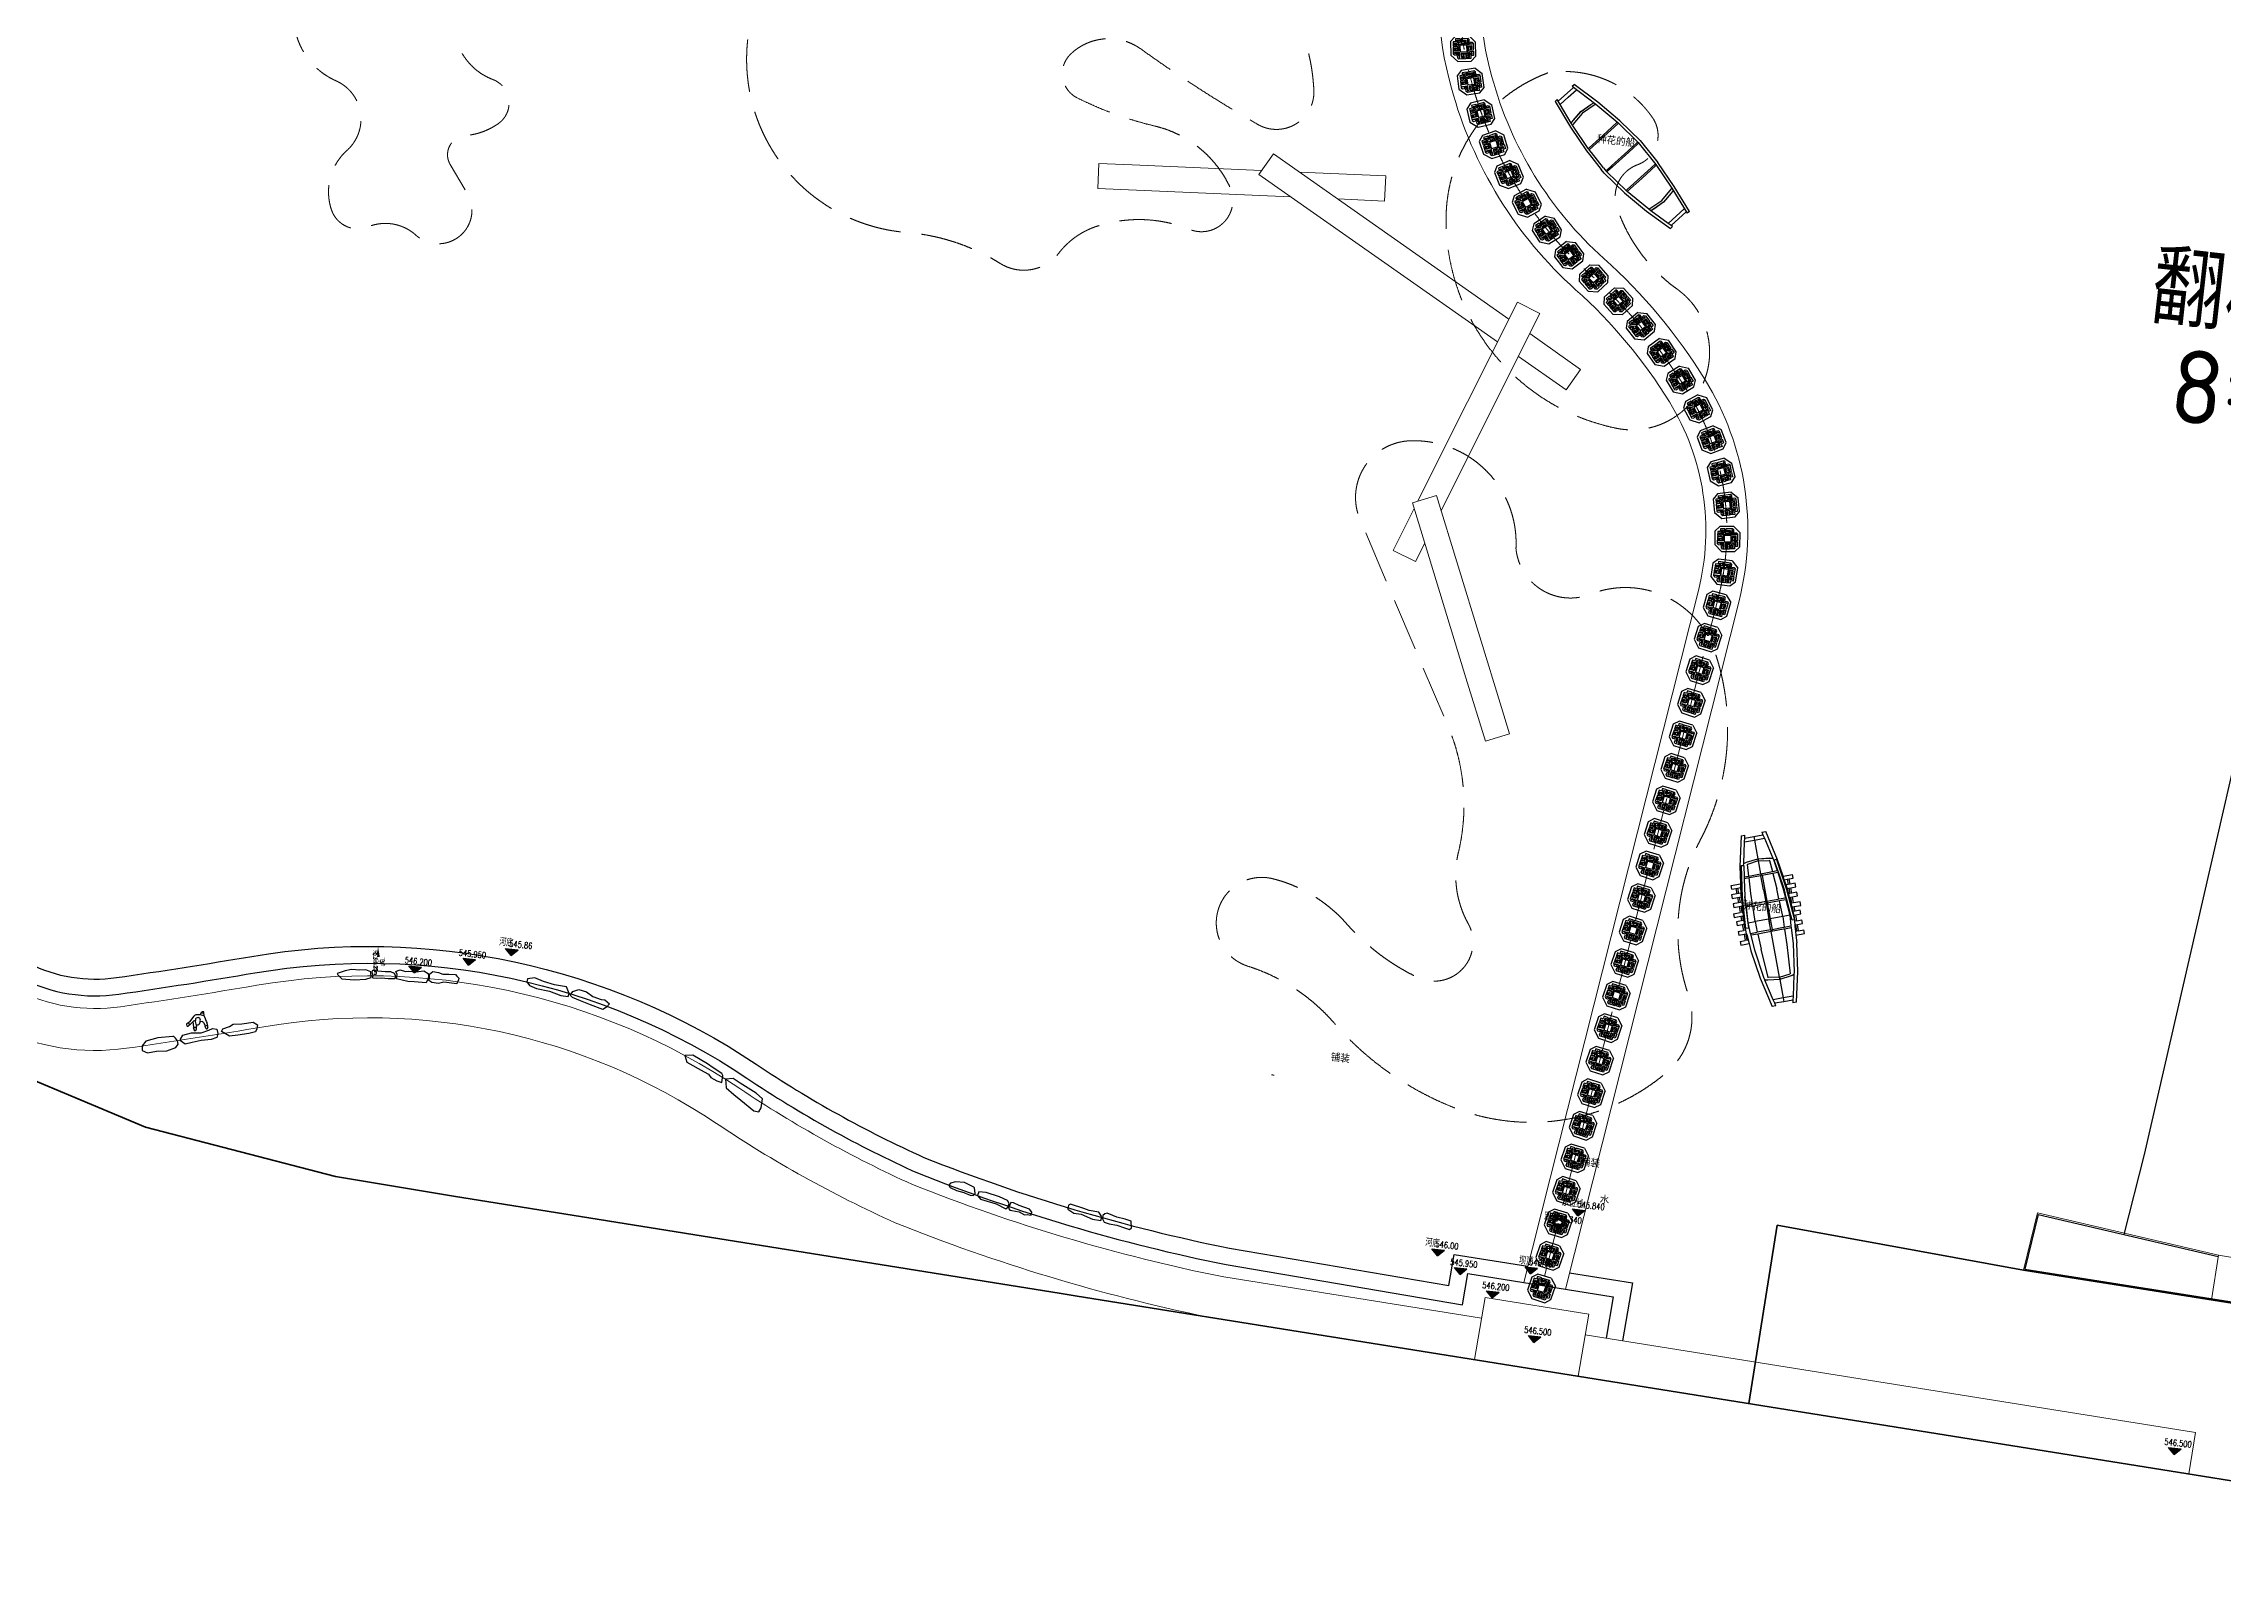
# Model space of a CAD drawing. Header units: millimetres. Extents: x -1481984 to -235402, y 1078406 to 1875046.
# Drawn here: x -502933 to -399081, y 1639152 to 1712323 of the extents above; entities that cross this region are included whole.
import ezdxf

# ---------------------------------------------------------------- set-up
doc = ezdxf.new("R2010")
doc.units = ezdxf.units.MM
doc.header["$LTSCALE"] = 1000
doc.linetypes.add('DASH', pattern=[0.35, 0.25, -0.1])
doc.layers.get('0').update_dxf_attribs({"linetype": 'CONTINUOUS'})
for name, color, linetype in [('0-入水台阶LW', 33, 'CONTINUOUS'), ('0-辅助线LW', 121, 'CONTINUOUS'), ('DIM_ELEV', 3, 'CONTINUOUS'), ('DIM_SYMB', 3, 'CONTINUOUS'), ('PUB_TEXT', 7, 'CONTINUOUS'), ('SXSS', 5, 'CONTINUOUS')]:
    doc.layers.add(name, color=color, linetype=linetype)
for name, color, linetype, lineweight in [('0-建筑外轮廓线LW', 161, 'CONTINUOUS', 100), ('0-景观小品LW', 241, 'CONTINUOUS', 30), ('0-景观布局LW', 30, 'CONTINUOUS', 15), ('0-栏杆LW', 50, 'CONTINUOUS', 30), ('0-滩涂LW', 81, 'DASH', 20), ('0-石    景LW', 33, 'CONTINUOUS', 30), ('0-道路中线LW', 1, 'DASH', 18)]:
    doc.layers.add(name, color=color, linetype=linetype, lineweight=lineweight)
doc.styles.add('_TCH_DIM', font='SIMPLEX.shx', dxfattribs={"width": 0.7, "bigfont": 'GBCBIG.shx'})
doc.styles.get("Standard").update_dxf_attribs({"font": 'tssdeng.shx', "width": 0.7, "bigfont": 'hztxt.shx'})
doc.linetypes.add('84542', pattern='A,0,[173,AAA.SHX,S=1,R=0,X=0,Y=0],2,-0.5,[146,AAA.SHX,S=1,R=0,X=0,Y=0],-0.5,1,[173,AAA.SHX,S=1,R=0,X=0,Y=0],4,[173,AAA.SHX,S=1,R=0,X=0,Y=0],0.5,[150,AAA.SHX,S=1,R=0,X=0,Y=1],3.5', length=12)

# ---------------------------------------------------------------- blocks, each defined once
blk = doc.blocks.new('跳蹬2')
at = {"layer": '0-景观小品LW'}
for p, q in [((-0.44, 1.29), (-1.39, 0.31)), ((-1.39, 0.31), (-1.39, -0.36)), ((-0.88, 0.49), (-1.19, 0.18)), ((-1.19, 0.18), (-1.01, -0.02)), ((-1, 0.18), (-0.89, 0.29)), ((-0.88, 0.05), (-1, 0.18)), ((-0.89, 0.29), (-0.83, 0.23)), ((-0.83, 0.23), (-0.89, 0.18)), ((-0.89, 0.18), (-0.8, 0.09)), ((-0.65, 0.25), (-0.88, 0.49)), ((-0.54, 0.05), (-0.88, 0.05)), ((-0.33, 1.05), (-0.81, 0.55)), ((-0.81, 0.55), (-0.51, 0.23)), ((-0.8, 0.09), (-0.65, 0.25)), ((-0.63, 0.56), (-0.41, 0.77)), ((-0.5, 0.42), (-0.63, 0.56)), ((-0.14, 0.47), (-0.54, 0.05)), ((-0.42, 0.66), (-0.52, 0.56)), ((-0.52, 0.56), (-0.45, 0.48)), ((-0.51, 0.23), (-0.25, 0.48)), ((-0.45, 0.48), (-0.5, 0.42)), ((0, 0.46), (-0.46, -0.01)), ((-0.44, 1.29), (0.44, 1.29)), ((-0.25, 0.48), (-0.42, 0.66)), ((-0.41, 0.77), (-0.14, 0.47)), ((-0.19, 1.05), (-0.33, 1.05)), ((-0.27, 0.94), (-0.32, 0.89)), ((-0.32, 0.89), (0, 0.51)), ((-0.13, 0.79), (-0.27, 0.94)), ((-0.03, 0.88), (-0.19, 1.05)), ((-0.03, 0.88), (-0.13, 0.79)), ((0, 0.8), (-0.08, 0.72)), ((-0.08, 0.72), (0, 0.63)), ((0.32, 0.89), (0, 0.51)), ((0.08, 0.72), (0, 0.8)), ((0, 0.63), (0.08, 0.72)), ((0, 0.46), (0.46, -0.01)), ((0.03, 0.88), (0.19, 1.05)), ((0.03, 0.88), (0.13, 0.79)), ((0.13, 0.79), (0.27, 0.94)), ((0.41, 0.77), (0.14, 0.47)), ((0.14, 0.47), (0.54, 0.05)), ((0.19, 1.05), (0.33, 1.05)), ((0.25, 0.48), (0.42, 0.66)), ((0.51, 0.23), (0.25, 0.48)), ((0.27, 0.94), (0.32, 0.89)), ((0.33, 1.05), (0.81, 0.55)), ((0.63, 0.56), (0.41, 0.77)), ((0.42, 0.66), (0.52, 0.56)), ((1.39, 0.31), (0.44, 1.29)), ((0.52, 0.56), (0.45, 0.48)), ((0.45, 0.48), (0.5, 0.42)), ((0.5, 0.42), (0.63, 0.56)), ((0.81, 0.55), (0.51, 0.23)), ((0.54, 0.05), (0.88, 0.05)), ((0.65, 0.25), (0.88, 0.49)), ((0.8, 0.09), (0.65, 0.25)), ((0.89, 0.18), (0.8, 0.09)), ((0.89, 0.29), (0.83, 0.23)), ((0.83, 0.23), (0.89, 0.18)), ((0.88, 0.49), (1.19, 0.18)), ((0.88, 0.05), (1, 0.18)), ((1, 0.18), (0.89, 0.29)), ((1.19, 0.18), (1.01, -0.02)), ((1.39, -0.36), (1.39, 0.31)), ((-1.39, -0.36), (-0.47, -1.29)), ((-1.01, -0.02), (-1.19, -0.19)), ((-1.19, -0.19), (-0.9, -0.48)), ((-1, -0.19), (-0.87, -0.07)), ((-0.88, -0.31), (-1, -0.19)), ((-0.9, -0.48), (-0.65, -0.23)), ((-0.79, -0.09), (-0.88, -0.19)), ((-0.88, -0.19), (-0.82, -0.26)), ((-0.82, -0.26), (-0.88, -0.31)), ((-0.87, -0.07), (-0.55, -0.07)), ((-0.52, -0.22), (-0.84, -0.56)), ((-0.84, -0.56), (-0.38, -1.04)), ((-0.65, -0.23), (-0.79, -0.09)), ((-0.66, -0.55), (-0.52, -0.42)), ((-0.45, -0.76), (-0.66, -0.55)), ((-0.55, -0.07), (-0.17, -0.47)), ((-0.46, -0.49), (-0.54, -0.55)), ((-0.54, -0.55), (-0.45, -0.65)), ((-0.27, -0.48), (-0.52, -0.22)), ((-0.52, -0.42), (-0.46, -0.49)), ((-0.47, -1.29), (0.47, -1.29)), ((-0.46, -0.01), (0, -0.46)), ((-0.17, -0.47), (-0.45, -0.76)), ((-0.45, -0.65), (-0.27, -0.48)), ((-0.38, -1.04), (-0.22, -1.04)), ((-0.36, -0.86), (0, -0.52)), ((-0.3, -0.92), (-0.36, -0.86)), ((-0.15, -0.77), (-0.3, -0.92)), ((-0.22, -1.04), (-0.05, -0.87)), ((-0.05, -0.87), (-0.15, -0.77)), ((0, -0.63), (-0.08, -0.72)), ((-0.08, -0.72), (0, -0.8)), ((0.46, -0.01), (0, -0.46)), ((0.36, -0.86), (0, -0.52)), ((0.08, -0.72), (0, -0.63)), ((0, -0.8), (0.08, -0.72)), ((0.05, -0.87), (0.15, -0.77)), ((0.22, -1.04), (0.05, -0.87)), ((0.15, -0.77), (0.3, -0.92)), ((0.55, -0.07), (0.17, -0.47)), ((0.17, -0.47), (0.45, -0.76)), ((0.38, -1.04), (0.22, -1.04)), ((0.27, -0.48), (0.52, -0.22)), ((0.45, -0.65), (0.27, -0.48)), ((0.3, -0.92), (0.36, -0.86)), ((0.84, -0.56), (0.38, -1.04)), ((0.45, -0.76), (0.66, -0.55)), ((0.54, -0.55), (0.45, -0.65)), ((0.52, -0.42), (0.46, -0.49)), ((0.46, -0.49), (0.54, -0.55)), ((0.47, -1.29), (1.39, -0.36)), ((0.52, -0.22), (0.84, -0.56)), ((0.66, -0.55), (0.52, -0.42)), ((0.87, -0.07), (0.55, -0.07)), ((0.65, -0.23), (0.79, -0.09)), ((0.9, -0.48), (0.65, -0.23)), ((0.79, -0.09), (0.88, -0.19)), ((0.88, -0.19), (0.82, -0.26)), ((0.82, -0.26), (0.88, -0.31)), ((1, -0.19), (0.87, -0.07)), ((0.88, -0.31), (1, -0.19)), ((1.19, -0.19), (0.9, -0.48)), ((1.01, -0.02), (1.19, -0.19))]:
    blk.add_line(p, q, dxfattribs=at)
blk = doc.blocks.new('*U354')
at = {"layer": '0-景观小品LW', "xscale": 488.5547485516422, "yscale": 488.5547485516422, "zscale": 488.5547485516422, "rotation": 41.3432863680694}
blk.add_blockref('跳蹬2', (994, 1), dxfattribs=at)
blk = doc.blocks.new('*U355')
at = {"layer": '0-滩涂LW', "color": 0, "linetype": 'ByBlock', "lineweight": -2, "transparency": 16777216}
for p, rotation in [((20633, 57972), 259.5662200547932), ((20343, 56398), 259.5662200547932), ((20053, 54824), 259.5662200547932), ((19763, 53251), 259.5662200547932), ((19474, 51677), 259.5662200547932), ((19184, 50104), 259.5662200547932), ((18894, 48530), 259.5662200547932), ((18604, 46957), 259.5662200547932), ((18315, 45383), 259.5662200547932), ((18025, 43810), 259.5662200547932), ((17735, 42236), 259.5662200547932), ((17445, 40663), 259.5662200547932), ((17156, 39089), 259.5662200547932), ((16866, 37515), 259.5662200547932), ((16576, 35942), 259.5662200547932), ((16286, 34368), 259.5662200547932), ((16012, 32793), 263.6063173142585), ((15735, 31218), 256.3804365138881), ((15261, 29691), 249.1545557135176), ((14599, 28235), 241.9286749131473), ((13759, 26875), 234.7027941127768), ((12755, 25631), 227.4769133124065), ((11602, 24523), 220.251032512036), ((10338, 23543), 215.889586652674), ((9013, 22646), 212.2609559199689), ((6206, 21114), 205.0036944545591), ((7633, 21836), 208.6323251872641), ((4738, 20477), 203.4747741152467), ((3299, 19778), 208.3373490499965), ((625, 18028), 218.0624989194961), ((1925, 18960), 213.1999239847463), ((-592, 16990), 222.9250738542461), ((-1716, 15852), 227.7876487889961), ((-2739, 14622), 232.6502237237462), ((-3663, 13316), 237.1192779693588), ((-4455, 11927), 243.5212191462093), ((-5087, 10458), 249.92316032306), ((-5551, 8928), 256.3251014999107), ((-5842, 7355), 262.7270426767613), ((-5955, 5760), 269.128983853612), ((-5890, 4162), 275.5309250304626), ((-5647, 2582), 281.9328662073133), ((-5230, 1038), 288.334807384164), ((-4655, -455), 293.1084763516806), ((-3965, -1898), 297.9710512844581), ((-3156, -3277), 302.8336262172353), ((-2232, -4583), 307.6962011500127), ((-1202, -5806), 312.5587760827901), ((-71, -6938), 317.4213510155674), ((1152, -7969), 322.283925948345), ((2437, -8922), 322.4613041464519), ((3674, -9937), 318.8326734137308), ((4844, -11027), 315.2040426810098), ((5943, -12190), 311.5754119482885), ((6966, -13420), 307.9368295747852), ((7868, -14740), 300.7109487740641), ((8596, -16164), 293.485067973343), ((9140, -17667), 286.259187172622), ((9490, -19228), 279.0333063719008), ((9641, -20819), 271.8074255711798), ((9590, -22417), 264.5815447704586), ((9380, -24003), 261.9968619867269), ((9158, -25588), 261.9968619867269), ((8935, -27172), 261.9968619867269), ((8712, -28757), 261.9968619867269), ((8489, -30341), 261.9968619867269), ((8266, -31926), 261.9968619867269), ((8044, -33510), 261.9968619867269), ((7821, -35094), 261.9968619867269), ((7598, -36679), 261.9968619867269), ((7375, -38263), 261.9968619867269), ((7153, -39848), 261.9968619867269), ((6930, -41432), 261.9968619867269), ((6707, -43016), 261.9968619867269), ((6484, -44601), 261.9968619867269), ((6262, -46185), 261.9968619867269), ((6039, -47770), 261.9968619867269), ((5816, -49354), 261.9968619867269), ((5593, -50939), 261.9968619867269), ((5371, -52523), 261.9968619867269), ((5148, -54107), 261.9968619867269), ((4925, -55692), 261.9968619867269)]:
    blk.add_blockref('*U354', p, dxfattribs=dict(at, rotation=rotation))
blk = doc.blocks.new('船2')
for p, q in [((-4829, 453), (-6826, 8)), ((-6826, -252), (-6826, 8)), ((-6395, -155), (-4998, 159)), ((-5041, -35), (-4998, 159)), ((-5036, -35), (-4993, 160)), ((-4998, 159), (-4993, 160)), ((-4993, 160), (-4829, 197)), ((-4877, 389), (-3213, 637)), ((-4865, 242), (-4877, 389)), ((-4877, 389), (-4863, 378)), ((-4852, 231), (-4865, 242)), ((-4863, 378), (-2785, 687)), ((-4863, 378), (-4852, 231)), ((-4124, 337), (-4852, 231)), ((-3692, 617), (-4829, 453)), ((-4829, 197), (-4131, 297)), ((-4131, 297), (-4132, 329)), ((-4124, -31), (-4131, 297)), ((-4016, 352), (-4124, 337)), ((-2772, 533), (-4016, 352)), ((-4007, 314), (-3993, 316)), ((-3993, 316), (-2932, 468)), ((-3993, 316), (-3989, -22)), ((-3989, -22), (-2936, 48)), ((-3692, 617), (-3692, 1246)), ((-3444, 1246), (-3692, 1246)), ((-3444, 653), (-3692, 617)), ((-3444, 982), (-3444, 1246)), ((-3090, 982), (-3444, 982)), ((-3444, 846), (-3444, 982)), ((-3444, 653), (-3444, 846)), ((-3444, 846), (-3090, 846)), ((-3090, 704), (-3444, 653)), ((-3214, 635), (-3213, 637)), ((-3213, 637), (-2799, 699)), ((-3213, 637), (-3213, 637)), ((-3213, 637), (-3213, 637)), ((-3213, 637), (-3213, 637)), ((-3213, 637), (-3212, 635)), ((-2841, 1328), (-3090, 1328)), ((-3090, 1328), (-3090, 982)), ((-3090, 982), (-3090, 846)), ((-3090, 846), (-3090, 704)), ((-2932, 727), (-3090, 704)), ((-2247, 71), (-2936, 48)), ((-2932, 727), (-2841, 733)), ((-2932, 468), (-2254, 510)), ((-2841, 982), (-2841, 1328)), ((-2476, 982), (-2841, 982)), ((-2841, 846), (-2841, 982)), ((-2841, 846), (-2476, 846)), ((-2841, 733), (-2841, 846)), ((-2841, 733), (-2476, 756)), ((-2799, 699), (-2408, 728)), ((-2785, 687), (-706, 840)), ((-2255, 570), (-2772, 533)), ((-2227, 1328), (-2476, 1328)), ((-2476, 1328), (-2476, 982)), ((-2476, 982), (-2476, 846)), ((-2476, 846), (-2476, 756)), ((-2476, 756), (-2227, 772)), ((-2410, 726), (-2408, 728)), ((-2408, 728), (-2401, 736)), ((-2408, 728), (-2399, 728)), ((-2401, 736), (-2399, 728)), ((-2399, 728), (-1051, 828)), ((-2399, 728), (-2399, 726)), ((-2131, 579), (-2255, 570)), ((-2254, 510), (-2255, 570)), ((-2247, 71), (-2254, 510)), ((-2245, -7), (-2247, 71)), ((-2227, 982), (-2227, 1328)), ((-1813, 982), (-2227, 982)), ((-2227, 846), (-2227, 982)), ((-2227, 846), (-1813, 846)), ((-2227, 772), (-2227, 846)), ((-2227, 772), (-1813, 799)), ((-1051, 655), (-2131, 579)), ((-2118, 519), (-2116, 519)), ((-2116, 519), (-1051, 586)), ((-2116, 519), (-2111, 76)), ((-1051, 111), (-2111, 76)), ((-2111, 76), (-2110, -32)), ((-1564, 1435), (-1813, 1435)), ((-1813, 1435), (-1813, 982)), ((-1813, 982), (-1813, 846)), ((-1813, 846), (-1813, 799)), ((-1813, 799), (-1564, 815)), ((-1564, 982), (-1564, 1435)), ((-1262, 982), (-1564, 982)), ((-1564, 846), (-1564, 982)), ((-1564, 846), (-1262, 846)), ((-1564, 815), (-1564, 846)), ((-1564, 815), (-1262, 834)), ((-1013, 1328), (-1262, 1328)), ((-1262, 1328), (-1262, 982)), ((-1262, 982), (-1262, 846)), ((-1262, 834), (-1051, 848)), ((-1262, 846), (-1262, 834)), ((-1051, 848), (-1051, 828)), ((-1051, 848), (-1013, 846)), ((-1051, 828), (-908, 839)), ((-693, 680), (-1051, 655)), ((-1051, 655), (-1051, 586)), ((-1051, 586), (-348, 542)), ((-1051, 586), (-1051, 134)), ((-1051, 134), (-1051, 111)), ((-1051, 111), (-340, 87)), ((-1051, 111), (-1051, -735)), ((-1013, 982), (-1013, 1328)), ((-603, 982), (-1013, 982)), ((-1013, 846), (-1013, 982)), ((-1013, 846), (-1013, 846)), ((-1013, 846), (-815, 846)), ((-1013, 846), (-908, 839)), ((-908, 839), (-815, 846)), ((-815, 846), (-721, 853)), ((-721, 853), (-713, 846)), ((-713, 846), (-603, 846)), ((-713, 846), (-706, 840)), ((-706, 840), (-705, 826)), ((-705, 826), (-603, 819)), ((-705, 826), (-693, 680)), ((-603, 982), (-603, 1328)), ((-354, 1328), (-603, 1328)), ((-603, 982), (-603, 846)), ((-603, 819), (-603, 846)), ((-603, 819), (-354, 803)), ((-354, 982), (-354, 1328)), ((68, 982), (-354, 982)), ((-354, 846), (-354, 982)), ((-354, 846), (68, 846)), ((-354, 803), (-354, 846)), ((-354, 803), (-269, 798)), ((-340, 87), (-348, 542)), ((-340, 37), (-340, 87)), ((-330, -732), (-340, 37)), ((-269, 798), (-246, 796)), ((-246, 796), (68, 776)), ((-209, 533), (830, 468)), ((-209, 533), (-205, 83)), ((-205, 83), (835, 48)), ((-205, 83), (-204, 11)), ((-204, 11), (-198, -823)), ((68, 982), (68, 1328)), ((317, 1328), (68, 1328)), ((68, 982), (68, 846)), ((68, 776), (68, 846)), ((68, 776), (317, 760)), ((317, 760), (317, 1328)), ((317, 760), (830, 727)), ((2727, 453), (830, 727)), ((830, 468), (2727, 197)), ((835, 48), (2781, -81)), ((4725, 8), (2727, 453)), ((2727, 197), (2891, 160)), ((2891, 160), (2934, -35)), ((2891, 160), (2896, 159)), ((2896, 159), (2939, -35)), ((2896, 159), (4293, -155)), ((4725, 8), (4725, -252)), ((-6826, -252), (-6642, -211)), ((-6826, -1659), (-6826, -1399)), ((-6642, -1440), (-6826, -1399)), ((-6642, -211), (-6395, -155)), ((-6642, -826), (-6642, -211)), ((-6642, -826), (-6394, -826)), ((-6642, -1440), (-6642, -826)), ((-6395, -1496), (-6642, -1440)), ((-6394, -826), (-6395, -155)), ((-6395, -1496), (-6394, -826)), ((-6394, -826), (-5138, -826)), ((-5138, -826), (-5041, -35)), ((-5138, -826), (-5134, -825)), ((-5102, -826), (-5138, -826)), ((-5041, -1616), (-5138, -826)), ((-5134, -826), (-5138, -826)), ((-5134, -825), (-5036, -35)), ((-5134, -825), (-5102, -826)), ((-5036, -1616), (-5134, -826)), ((-5102, -826), (-5134, -826)), ((-4984, -825), (-5102, -826)), ((-5102, -826), (-5102, -826)), ((-5102, -826), (-4984, -826)), ((-5041, -35), (-5036, -35)), ((-4984, -826), (-4883, -81)), ((-4984, -826), (-4111, -826)), ((-4984, -826), (-4883, -1570)), ((-4884, -81), (-4893, -72)), ((-4884, -81), (-4883, -81)), ((-4883, -81), (-4124, -31)), ((-4122, -136), (-4124, -31)), ((-4111, -823), (-4122, -136)), ((-4111, -826), (-4111, -823)), ((-4106, -1622), (-4111, -826)), ((-4016, -737), (-3981, -737)), ((-3981, -834), (-4016, -834)), ((-3989, -22), (-3987, -162)), ((-3987, -162), (-3981, -737)), ((-3981, -834), (-3984, -1630)), ((-3981, -737), (-2235, -739)), ((-3035, -826), (-3981, -834)), ((-3035, -826), (-2104, -826)), ((-2235, -739), (-2245, -7)), ((-2235, -739), (-2152, -739)), ((-2234, -826), (-2230, -1723)), ((-2152, -739), (-2105, -739)), ((-2110, -32), (-2105, -739)), ((-2107, -1727), (-2104, -826)), ((-2105, -739), (-1051, -735)), ((-2104, -826), (-1051, -826)), ((-1051, -735), (-330, -732)), ((-1051, -824), (-1051, -826)), ((-769, -826), (-1051, -824)), ((-1051, -826), (-769, -826)), ((-1051, -826), (-1051, -1762)), ((-328, -828), (-769, -826)), ((-330, -732), (-273, -732)), ((-273, -828), (-328, -828)), ((-328, -828), (-325, -1738)), ((-198, -826), (-201, -1734)), ((-198, -823), (-198, -826)), ((2882, -826), (-198, -826)), ((2882, -826), (2781, -81)), ((2781, -81), (2782, -81)), ((2882, -826), (2781, -1570)), ((2791, -72), (2782, -81)), ((3000, -826), (2882, -825)), ((2882, -826), (3000, -826)), ((2934, -35), (2939, -35)), ((2934, -35), (3032, -825)), ((3032, -826), (2934, -1616)), ((2939, -35), (3037, -826)), ((3037, -826), (2939, -1616)), ((3000, -826), (3032, -825)), ((3037, -826), (3000, -826)), ((3032, -826), (3000, -826)), ((3000, -826), (3000, -826)), ((3032, -825), (3037, -826)), ((3037, -826), (3032, -826)), ((3037, -826), (4292, -826)), ((4293, -155), (4292, -826)), ((4292, -826), (4541, -826)), ((4292, -826), (4293, -1496)), ((4293, -155), (4541, -211)), ((4541, -1440), (4293, -1496)), ((4541, -211), (4541, -826)), ((4541, -211), (4725, -252)), ((4541, -826), (4541, -1440)), ((4725, -1399), (4541, -1440)), ((4725, -1399), (4725, -1659)), ((-6826, -1659), (-4829, -2105)), ((-4998, -1810), (-6395, -1496)), ((-4998, -1810), (-5041, -1616)), ((-5036, -1616), (-5041, -1616)), ((-4993, -1811), (-5036, -1616)), ((-4993, -1811), (-4998, -1810)), ((-4865, -1840), (-4993, -1811)), ((-4893, -1579), (-4884, -1570)), ((-4883, -1570), (-4884, -1570)), ((-4106, -1622), (-4883, -1570)), ((-4877, -1988), (-4865, -1841)), ((-4863, -1976), (-4877, -1988)), ((-3213, -2235), (-4877, -1988)), ((-4865, -1840), (-4852, -1829)), ((-4865, -1841), (-4865, -1840)), ((-4852, -1829), (-4863, -1976)), ((-2785, -2285), (-4863, -1976)), ((-4852, -1829), (-4104, -1938)), ((-4829, -2105), (-3692, -2268)), ((-4104, -1938), (-4106, -1622)), ((-4104, -1938), (-3986, -1955)), ((-3984, -1630), (-3986, -1955)), ((-3986, -1955), (-2808, -2126)), ((-2936, -1699), (-3984, -1630)), ((-3692, -2897), (-3692, -2268)), ((-3692, -2268), (-3444, -2304)), ((-3444, -2897), (-3692, -2897)), ((-3444, -2497), (-3444, -2304)), ((-3444, -2304), (-3090, -2355)), ((-3090, -2497), (-3444, -2497)), ((-3444, -2633), (-3444, -2497)), ((-3444, -2633), (-3090, -2633)), ((-3444, -2897), (-3444, -2633)), ((-3213, -2235), (-3214, -2233)), ((-3213, -2236), (-3212, -2234)), ((-3213, -2236), (-3213, -2235)), ((-3213, -2236), (-3213, -2235)), ((-3213, -2236), (-3213, -2236)), ((-2799, -2297), (-3213, -2236)), ((-3090, -2355), (-2932, -2378)), ((-3090, -2355), (-3090, -2497)), ((-3090, -2497), (-3090, -2633)), ((-3090, -2633), (-3090, -2979)), ((-2230, -1723), (-2936, -1699)), ((-2932, -2378), (-2841, -2384)), ((-2841, -2497), (-2841, -2384)), ((-2841, -2384), (-2476, -2407)), ((-2476, -2497), (-2841, -2497)), ((-2841, -2633), (-2841, -2497)), ((-2841, -2633), (-2476, -2633)), ((-2841, -2979), (-2841, -2633)), ((-2228, -2163), (-2808, -2126)), ((-2808, -2126), (-2772, -2132)), ((-2408, -2326), (-2799, -2297)), ((-706, -2439), (-2785, -2285)), ((-2772, -2132), (-2228, -2170)), ((-2476, -2407), (-2476, -2497)), ((-2476, -2407), (-2227, -2423)), ((-2476, -2497), (-2476, -2633)), ((-2476, -2633), (-2476, -2979)), ((-2408, -2326), (-2410, -2324)), ((-2401, -2334), (-2408, -2326)), ((-2399, -2327), (-2408, -2326)), ((-2399, -2327), (-2401, -2334)), ((-2399, -2325), (-2399, -2327)), ((-1051, -2427), (-2399, -2327)), ((-2228, -2163), (-2230, -1723)), ((-2228, -2170), (-2228, -2163)), ((-2228, -2170), (-2118, -2178)), ((-2227, -2423), (-1813, -2450)), ((-2227, -2497), (-2227, -2423)), ((-1813, -2497), (-2227, -2497)), ((-2227, -2633), (-2227, -2497)), ((-2227, -2633), (-1813, -2633)), ((-2227, -2979), (-2227, -2633)), ((-2118, -2178), (-1051, -2253)), ((-2109, -2170), (-2117, -2170)), ((-2107, -1727), (-2109, -2170)), ((-1051, -2237), (-2109, -2170)), ((-1051, -1762), (-2107, -1727)), ((-1813, -2497), (-1813, -2450)), ((-1813, -2450), (-1564, -2466)), ((-1813, -2497), (-1813, -2633)), ((-1813, -3086), (-1813, -2633)), ((-1564, -2497), (-1564, -2466)), ((-1564, -2466), (-1262, -2486)), ((-1262, -2497), (-1564, -2497)), ((-1564, -2633), (-1564, -2497)), ((-1564, -2633), (-1262, -2633)), ((-1564, -3086), (-1564, -2633)), ((-1262, -2486), (-1262, -2497)), ((-1262, -2486), (-1051, -2499)), ((-1262, -2497), (-1262, -2633)), ((-1262, -2633), (-1262, -2979)), ((-1051, -1762), (-325, -1738)), ((-1051, -2237), (-1051, -1762)), ((-322, -2191), (-1051, -2237)), ((-1051, -2237), (-1051, -2253)), ((-1051, -2253), (-693, -2279)), ((-1051, -2427), (-1051, -2499)), ((-721, -2451), (-1051, -2427)), ((-1013, -2497), (-1051, -2499)), ((-603, -2470), (-1013, -2497)), ((-603, -2497), (-1013, -2497)), ((-1013, -2633), (-1013, -2497)), ((-1013, -2497), (-1013, -2497)), ((-1013, -2633), (-603, -2633)), ((-1013, -2979), (-1013, -2633)), ((-706, -2439), (-721, -2451)), ((-693, -2279), (-706, -2439)), ((-354, -2454), (-603, -2470)), ((-603, -2497), (-603, -2470)), ((-603, -2497), (-603, -2633)), ((-603, -2979), (-603, -2633)), ((-354, -2454), (-239, -2447)), ((-354, -2497), (-354, -2454)), ((68, -2497), (-354, -2497)), ((-354, -2633), (-354, -2497)), ((-354, -2633), (68, -2633)), ((-354, -2979), (-354, -2633)), ((-322, -2191), (-325, -1738)), ((-239, -2447), (-237, -2448)), ((-237, -2447), (-239, -2447)), ((-237, -2447), (68, -2427)), ((-237, -2448), (-237, -2447)), ((-201, -1734), (-203, -2184)), ((830, -2119), (-203, -2184)), ((-201, -1734), (835, -1699)), ((68, -2427), (317, -2411)), ((68, -2497), (68, -2427)), ((68, -2497), (68, -2633)), ((68, -2979), (68, -2633)), ((317, -2411), (830, -2378)), ((317, -2979), (317, -2411)), ((2727, -1848), (830, -2119)), ((830, -2378), (2727, -2105)), ((2781, -1570), (835, -1699)), ((2727, -2105), (4725, -1659)), ((2891, -1811), (2727, -1848)), ((2782, -1570), (2781, -1570)), ((2782, -1570), (2791, -1579)), ((2934, -1616), (2891, -1811)), ((2896, -1810), (2891, -1811)), ((4293, -1496), (2896, -1810)), ((2939, -1616), (2896, -1810)), ((2939, -1616), (2934, -1616)), ((-3090, -2979), (-2841, -2979)), ((-2476, -2979), (-2227, -2979)), ((-1813, -3086), (-1564, -3086)), ((-1262, -2979), (-1013, -2979)), ((-603, -2979), (-354, -2979)), ((68, -2979), (317, -2979))]:
    blk.add_line(p, q)
for points in [[(-348, 542), (-209, 533)], [(-4016, -737), (-4016, -834)], [(-273, -828), (-273, -732)], [(-203, -2184), (-322, -2191)]]:
    blk.add_lwpolyline(points)
blk = doc.blocks.new('船1')
for p, q in [((915, 4846), (-424, 3435)), ((-269, 3335), (1073, 4744)), ((825, 4478), (827, 4477)), ((827, 4477), (1438, 4082)), ((915, 4846), (1073, 4744)), ((997, 4659), (1000, 4657)), ((2137, 3925), (1000, 4657)), ((-424, 3435), (-1664, 1996)), ((-1507, 1894), (-269, 3335)), ((-260, 3340), (-257, 3338)), ((-257, 3338), (-219, 3318)), ((691, 2903), (-219, 3318)), ((-154, 3451), (58, 3372)), ((-146, 3455), (64, 3377)), ((58, 3372), (64, 3377)), ((58, 3372), (771, 3029)), ((64, 3377), (776, 3033)), ((1420, 2269), (691, 2903)), ((776, 3033), (771, 3029)), ((771, 3029), (1379, 2521)), ((776, 3033), (1385, 2526)), ((1438, 4082), (2047, 3691)), ((2047, 3691), (1537, 2373)), ((1631, 2112), (2336, 3931)), ((2137, 3925), (2047, 3691)), ((2178, 4032), (2137, 3925)), ((2178, 4032), (2336, 3931)), ((-2768, 484), (-1664, 1996)), ((-2609, 382), (-1507, 1894)), ((-1525, 1856), (-1528, 1858)), ((-1493, 1836), (-1525, 1856)), ((-428, 1150), (-1493, 1836)), ((-1467, 1934), (-1441, 1917)), ((-1441, 1917), (-376, 1231)), ((1475, 2212), (713, 532)), ((846, 379), (1631, 2112)), ((1385, 2526), (1379, 2521)), ((1379, 2521), (1534, 2365)), ((1385, 2526), (1537, 2373)), ((1445, 2246), (1420, 2269)), ((1445, 2246), (1446, 2246)), ((1446, 2246), (1479, 2221)), ((1479, 2221), (1475, 2212)), ((1534, 2365), (1479, 2221)), ((1537, 2373), (1534, 2365)), ((-3684, -1152), (-2768, 484)), ((-3526, -1254), (-2609, 382)), ((-2618, 346), (-2621, 348)), ((-2568, 314), (-2618, 346)), ((-2568, 428), (-2516, 395)), ((-1883, -128), (-2568, 314)), ((-2516, 395), (-1825, -51)), ((598, 489), (-428, 1150)), ((-376, 1231), (689, 545)), ((669, 443), (-192, -1100)), ((846, 379), (-64, -1258)), ((625, 471), (598, 489)), ((637, 464), (625, 471)), ((669, 443), (637, 464)), ((689, 480), (669, 443)), ((689, 545), (712, 530)), ((712, 530), (689, 480)), ((713, 532), (712, 530)), ((-3684, -1152), (-4479, -2886)), ((-4324, -2987), (-3526, -1254)), ((-3536, -1295), (-3538, -1293)), ((-3511, -1311), (-3536, -1295)), ((-2446, -1997), (-3511, -1311)), ((-3494, -1207), (-3459, -1230)), ((-3459, -1230), (-2394, -1916)), ((-325, -1131), (-659, -916)), ((-601, -839), (-241, -1071)), ((-397, -1393), (-244, -1184)), ((-292, -1152), (-325, -1131)), ((-244, -1184), (-292, -1152)), ((-292, -1152), (-292, -1152)), ((-244, -1184), (-223, -1155)), ((-64, -1258), (-243, -1502)), ((-241, -1071), (-193, -1102)), ((-193, -1102), (-223, -1155)), ((-192, -1100), (-193, -1102)), ((-1357, -2698), (-2580, -4110)), ((-1430, -2651), (-2446, -1997)), ((-2424, -4210), (-1173, -2769)), ((-2394, -1916), (-1329, -2602)), ((-1400, -2670), (-1430, -2651)), ((-1381, -2683), (-1400, -2670)), ((-1357, -2698), (-1381, -2683)), ((-1330, -2668), (-1357, -2698)), ((-1297, -2622), (-1330, -2668)), ((-1329, -2602), (-1297, -2622)), ((-1295, -2621), (-1297, -2622)), ((-1158, -2433), (-1295, -2621)), ((-1173, -2769), (-990, -2521)), ((-4479, -2886), (-5213, -4708)), ((-5055, -4809), (-4324, -2987)), ((-4219, -3295), (-4378, -3135)), ((-4218, -3300), (-4377, -3140)), ((-4285, -3020), (-4322, -2992)), ((-4285, -3020), (-3530, -3677)), ((-4218, -3300), (-4219, -3295)), ((-3611, -3803), (-4219, -3295)), ((-3611, -3806), (-4218, -3300)), ((-3792, -5623), (-2424, -4210)), ((-2693, -4226), (-3688, -5251)), ((-3611, -3806), (-3611, -3803)), ((-2898, -4146), (-3611, -3803)), ((-2898, -4150), (-3611, -3806)), ((-3530, -3677), (-3523, -3681)), ((-3523, -3681), (-3504, -3689)), ((-3504, -3689), (-2621, -4092)), ((-2898, -4146), (-2898, -4150)), ((-2690, -4223), (-2898, -4146)), ((-2693, -4226), (-2898, -4150)), ((-2690, -4223), (-2693, -4226)), ((-2582, -4113), (-2690, -4223)), ((-2582, -4113), (-2621, -4092)), ((-2581, -4111), (-2582, -4113)), ((-2580, -4110), (-2581, -4111)), ((-5055, -4809), (-5213, -4708)), ((-5001, -4700), (-5005, -4697)), ((-3863, -5432), (-5001, -4700)), ((-4908, -4465), (-4910, -4464)), ((-4297, -4858), (-4908, -4465)), ((-3688, -5251), (-4297, -4858)), ((-3863, -5432), (-3950, -5521)), ((-3792, -5623), (-3950, -5521)), ((-3688, -5251), (-3863, -5432))]:
    blk.add_line(p, q)
for points in [[(-1883, -128), (-659, -916)], [(-1825, -51), (-601, -839)], [(-397, -1393), (-1158, -2433)], [(-990, -2521), (-243, -1502)]]:
    blk.add_lwpolyline(points)
blk = doc.blocks.new('$plan$00003414')
at = {"layer": '0-辅助线LW'}
for p, q in [((-214, 214), (-393, -76)), ((-119, 15), (-196, -31)), ((75, 303), (148, 454)), ((121, 4), (204, 4)), ((212, 471), (169, 468)), ((275, 266), (242, 448)), ((422, 29), (312, 224)), ((-509, -228), (-485, -281)), ((-423, -112), (-501, -185)), ((-365, -226), (-430, -291)), ((-360, -221), (-266, -94)), ((-230, -55), (-207, -160)), ((285, -39), (350, -136)), ((395, -272), (375, -191)), ((497, -306), (510, -272))]:
    blk.add_line(p, q, dxfattribs=at)
for centre, radius, start, end in [((-62, 120), 179, 94.44331, 148.34624), ((0, 45), 120, 5.35, 180.94088), ((749, 57), 868, 180.94088, 190.4198), ((48, -1297), 1600, 84.5146, 94.44331), ((-229, 23), 350, 335.01, 5.35), ((179, 195), 212, 69.9603, 105.71477), ((171, 444), 24.7, 93.81959, 154.29628), ((187, 153), 143, 29.4997, 84.5146), ((204, -93), 97.3, 33.9579, 90.11911), ((214, 443), 28.7, 10.3824, 93.81959), ((17, -201), 466, 4.8174, 29.4997), ((-475, -212), 37.7, 133.04742, 204.3289), ((-454, -267), 34.2, 204.3289, 315.0749), ((-572, -397), 284, 40.2798, 65.1266), ((-543, 17), 176, 313.0474, 328.3462), ((-403, -189), 53.2, 315.0749, 323.1985), ((-71, -239), 243, 120.94038, 143.19852), ((310, -48), 529, 192.2874, 206.0863), ((-257, -325), 102, 345.8737, 26.0863), ((-53, -377), 108, 165.87368, 226.3267), ((-130, -169), 147, 260.2261, 310.722), ((-86, -412), 59.4, 226.3267, 10.8408), ((-4, -81), 103, 190.4198, 335.01), ((404, -318), 440, 172.93921, 190.8408), ((-594, -194), 566, 352.9392, 1.3753), ((208, -232), 172, 14.0369, 33.9579), ((686, -787), 655, 108.18573, 117.9294), ((423, -265), 29.4, 194.0369, 258.997), ((412, -322), 28.4, 27.0446, 78.997), ((467, -294), 32.6, 207.0446, 338.5681), ((656, -147), 176, 184.81736, 212.0278), ((477, -259), 36.1, 338.5681, 32.0278)]:
    blk.add_arc(centre, radius, start, end, dxfattribs=at)
blk = doc.blocks.new('地形')
at = {"layer": 'DIM_ELEV', "linetype": 'Continuous'}
for color, points in [(55, [(-47694, -47025), (-47994, -46725), (-47394, -46725)]), (152, [(-45729, -46333), (-46029, -46033), (-45429, -46033)]), (55, [(-50214, -47667), (-50514, -47367), (-49914, -47367)]), (152, [(6131, -53057), (5831, -52757), (6431, -52757)]), (3, [(5266, -53827), (4966, -53527), (5566, -53527)]), (152, [(-308, -55686), (-608, -55386), (-8, -55386)]), (3, [(4196, -56045), (3896, -55745), (4496, -55745)]), (55, [(859, -56453), (559, -56153), (1159, -56153)]), (55, [(2496, -57381), (2196, -57081), (2796, -57081)]), (3, [(4715, -59278), (4415, -58978), (5015, -58978)]), (3, [(35608, -61211), (35308, -60911), (35908, -60911)])]:
    blk.add_hatch(color=color, dxfattribs=at).paths.add_polyline_path(points)
at = {"layer": '0-入水台阶LW', "color": 143, "linetype": 'Continuous', "true_color": 0x7aafdf, "flags": 128}
blk.add_lwpolyline([(-89285, -36839), (-85669, -39688, 0.0793742), (-68510, -49259, 0.1519935), (-64301, -49465, 0.0067018), (-57997, -47745, -0.1921646), (-33564, -50196, 0.0414868), (-25129, -53730, 0.0450016), (-10191, -56418)], format="xyb", dxfattribs=at)
at = {"layer": '0-入水台阶LW', "linetype": 'Continuous', "flags": 128}
blk.add_lwpolyline([(-89766, -37478), (-86164, -40316, 0.0793742), (-68785, -50011, 0.1519935), (-64101, -50239, 0.0067018), (-57777, -48514, -0.1921646), (-33933, -50906, 0.0415689), (-25358, -54497, 0.0450554), (-10261, -57215)], format="xyb", dxfattribs=at)
for points in [[(-10191, -56418), (388, -57033), (475, -55530), (4029, -55700)], [(6035, -55796), (9066, -55942), (8903, -58745)], [(-10261, -57215), (1140, -57878), (1228, -56367), (8220, -56702), (8104, -58698)]]:
    blk.add_lwpolyline(points, dxfattribs=at)
at = {"layer": '0-建筑外轮廓线LW', "linetype": 'Continuous'}
for p in [(15200, -61042), (27498, -53288)]:
    blk.add_line(p, (15613, -52453), dxfattribs=at)
at = {"layer": '0-建筑外轮廓线LW', "linetype": 'Continuous', "flags": 128}
for points in [[(-168267, 20050), (-150306, 5694), (-90562, -42170), (-84437, -46668), (-76989, -51095), (-68823, -54419), (-62131, -56395), (-52881, -57729), (-47201, -58036)], [(27498, -53288), (37252, -53734), (51010, -54319), (51010, -54319), (55595, -54621), (81023, -55948)], [(-47201, -58036), (-17925, -59450), (-17143, -59489), (7359, -60665)], [(7359, -60665), (68161, -63584)]]:
    blk.add_lwpolyline(points, dxfattribs=at)
at = {"layer": '0-景观布局LW', "linetype": 'Continuous'}
for p, q in [((-14455, -5419), (-13878, -4367)), ((-1861, -10951), (-13878, -4367)), ((-12547, -5096), (-8441, -4820)), ((-8361, -6017), (-8441, -4820)), ((-22088, -5739), (-20508, -5632)), ((-22088, -5739), (-22008, -6936)), ((-20508, -5632), (-14344, -5217)), ((-2280, -12089), (-14455, -5419)), ((-10592, -6167), (-8361, -6017)), ((-22008, -6936), (-21280, -6887)), ((-21280, -6887), (-12816, -6317)), ((-5223, -20069), (-1548, -10104)), ((-422, -10519), (-1548, -10104)), ((-4059, -20380), (-422, -10519)), ((1801, -12957), (-797, -11534)), ((1224, -14009), (-1216, -12672)), ((1224, -14009), (1801, -12957)), ((-5456, -20170), (-4355, -19694)), ((-4355, -19694), (-171, -29384)), ((-6124, -22514), (-5350, -20415)), ((-5456, -20170), (-2004, -28166)), ((-6124, -22514), (-4999, -22929)), ((-4999, -22929), (-4661, -22013)), ((-2004, -28166), (-750, -31069)), ((-171, -29384), (351, -30593)), ((-750, -31069), (351, -30593)), ((27503, -53288), (27859, -50493)), ((27859, -50493), (36650, -51549))]:
    blk.add_line(p, q, dxfattribs=at)
for points in [[(3920, -56496), (8539, -22804, 0.20232), (6175, -14031, 0.0721487), (1146, -9211, -0.1450415), (-5792, -316, -0.2603098), (-4050, 14521, -0.1445795), (4724, 21556, 0.0721487), (10724, 25095, 0.2032655), (15042, 33134), (19660, 58213)], [(5926, -56592), (10521, -23076, 0.20232), (7752, -12801, 0.0721487), (2309, -7583, -0.1453012), (-3938, 432, -0.2610349), (-2419, 13364, -0.1448458), (5482, 19706, 0.0721487), (11977, 23536, 0.2014804), (17025, 32857), (21605, 57730)]]:
    blk.add_lwpolyline(points, format="xyb", dxfattribs=at)
at = {"layer": '0-景观布局LW', "linetype": 'Continuous', "flags": 128}
for points in [[(-97412, -34765), (-87773, -42358, 0.0793742), (-69678, -52453, 0.1519935), (-63450, -52757, 0.0067018), (-57059, -51013, -0.1921646), (-35133, -53212, 0.0416291), (-26147, -56974, 0.044237), (-10905, -59788, 0.0490701)], [(-91746, -36683), (-86535, -40787, 0.0793742), (-68991, -50574, 0.1519935), (-63950, -50820, 0.0067018), (-57611, -49091, -0.1921646), (-34210, -51438, 0.0416291), (-25530, -55071, 0.045095), (-10314, -57813)]]:
    blk.add_lwpolyline(points, format="xyb", dxfattribs=at)
for points in [[(36561, -53704), (36648, -51549), (63097, -52977)], [(-10314, -57813), (2111, -58410)], [(7105, -58650), (36501, -60063), (36405, -62060)]]:
    blk.add_lwpolyline(points, dxfattribs=at)
at = {"layer": '0-景观布局LW', "linetype": 'Continuous'}
blk.add_lwpolyline([(6989, -60648), (1995, -60408), (2169, -57413), (7163, -57652)], close=True, dxfattribs=at)
at = {"layer": '0-栏杆LW', "linetype": 'Continuous'}
blk.add_line((27911, -50561), (36643, -51609), dxfattribs=at)
blk.add_lwpolyline([(27911, -50561), (27567, -53231), (62996, -54851)], dxfattribs=at)
at = {"layer": '0-滩涂LW', "ltscale": 10, "flags": 128}
for points in [[(-35901, 25108, -0.096941), (-24047, 24069, 0.1911542), (-18624, 24598, -0.1515438), (-9026, 26285, -0.492277), (-2789, 15618, -0.4721032), (-9041, 13665, 0.0468682), (-15558, 17104, 0.5793962), (-21235, 12713, 0.2182702), (-16581, 5415, -0.212105), (-12296, -1135, -0.5947147), (-14776, -3057, -0.0243219), (-20701, -102, 0.3627765), (-24001, -719, 0.5166476), (-23452, -2752, 0.0578366), (-19636, -3677, -0.228724), (-15760, -6171, -0.6816054), (-17437, -8389, 0.1757762), (-21832, -8719, 0.1509601), (-23506, -10194, -0.3853392), (-26230, -10997, 0.1205221), (-30822, -10023, -0.4571047), (-39303, -810, -0.1026653), (-37120, 5820, 0.3075794), (-37835, 15437, 0.147579), (-41906, 18264, -0.7047272), (-42047, 23070, -0.0260977), (-35901, 25108, -2.161335)], [(-59512, 4437, 0.1323983), (-65425, 2913, 0.5698306), (-65472, 488, -0.0465661), (-62062, -2090, -0.1041999), (-60698, -3989, 0.2159057), (-58626, -5845, -0.5442725), (-57736, -9075, 0.3014477), (-58155, -11991, 0.4299586), (-56332, -12586, -0.2874559), (-54035, -12731, 0.8614035), (-51827, -10461, 0), (-52778, -9211, -0.5541285), (-52231, -7764, 0.1319429), (-50717, -7015, 0.6017909), (-51209, -4958, -0.2921767), (-53311, -2700, -0.3021492), (-52058, 216, 0.2791884), (-50347, 3773, 0.1839122), (-50965, 5020, -0.3334942), (-51334, 7049, 0.3474343), (-51827, 9418, -0.1731027), (-52794, 11065, 0.9388818), (-56180, 10639, 0.0582666), (-55718, 8078, -0.4227553), (-59512, 4437, -6.0982503)], [(-1308, 910, 0.3114214), (-5366, -6483, 0.358642), (3805, -15559, 0.4028776), (7807, -12359, 0.3060591), (5957, -8659, -0.1566874), (2669, -5107, -0.4068044), (3418, -2969, 0.4895662), (3882, -667, 0.2898718), (-1308, 910, -2.2459117)], [(-318, -21774, 0.4404899), (-5888, -17236, 0.5263796), (-7847, -21234, 0), (-2619, -30505, -0.1604389), (-1440, -36463, 0.1865731), (-603, -39794, -0.7308798), (-2727, -42604, -0.1000036), (-6368, -40431, 0.15172), (-10083, -38698, 0.9691951), (-10801, -42971, -0.1376277), (-6434, -45197, 0.1219109), (-239, -48600, 0.2750655), (9560, -45812, 0.3073714), (10180, -41980, -0.2048), (9943, -34613, 0.2065984), (9623, -25591, 0.4275091), (3459, -23550, -0.5002015), (-318, -21774, -1.2277217)]]:
    blk.add_lwpolyline(points, format="xyb", dxfattribs=at)
at = {"layer": '0-石    景LW', "linetype": 'Continuous', "flags": 128}
for points in [[(-52216, -47786), (-52240, -47851), (-52223, -47914), (-52177, -47996), (-52173, -48113), (-52156, -48133), (-51971, -48117), (-51772, -48078), (-51586, -48074), (-51438, -48077), (-51121, -48048), (-51084, -47936), (-51156, -47799), (-51334, -47749), (-51605, -47780), (-51958, -47781), (-52216, -47786)], [(-51042, -48051), (-51032, -47836), (-51106, -47711), (-50924, -47603), (-50630, -47648), (-50504, -47616), (-50161, -47614), (-49782, -47527), (-49565, -47623), (-49538, -47739), (-49544, -47865), (-49613, -48075), (-50182, -48098), (-50478, -48110), (-51042, -48051)], [(-49495, -47958), (-49488, -47913), (-49475, -47825), (-49498, -47652), (-49351, -47518), (-49081, -47526), (-48865, -47577), (-48588, -47557), (-48272, -47533), (-48189, -47606), (-48094, -47687), (-48092, -47762), (-48135, -47921), (-48148, -47970), (-48784, -47963), (-49028, -48043), (-49341, -48039), (-49495, -47958)], [(-44062, -47408), (-44488, -47274), (-44837, -47361), (-44855, -47506), (-44699, -47672), (-44365, -47776), (-43728, -47827), (-43170, -47971), (-42821, -47988), (-42791, -47831), (-42942, -47535), (-43526, -47507), (-44062, -47408)], [(-42215, -48118), (-42605, -48010), (-42723, -47911), (-42630, -47723), (-42353, -47598), (-41970, -47665), (-41648, -47854), (-41238, -47943), (-41065, -47951), (-40821, -48111), (-40939, -48291), (-41112, -48408), (-41708, -48266), (-42215, -48118)], [(-53206, -47849), (-53506, -47934), (-53870, -48108), (-53840, -48170), (-53621, -48339), (-53032, -48326), (-52485, -48225), (-52242, -48126), (-52285, -47847), (-52541, -47785), (-52822, -47835), (-53206, -47849)], [(-58641, -51636), (-59048, -51464), (-58992, -51329), (-58694, -51184), (-58530, -51052), (-58116, -50988), (-57597, -50852), (-57379, -50954), (-57389, -51150), (-57426, -51297), (-57734, -51418), (-58243, -51551), (-58641, -51636)], [(-35866, -50441), (-36600, -50103), (-36989, -50159), (-36857, -50473), (-35980, -50826), (-35764, -50913), (-35641, -51074), (-35341, -51197), (-35090, -51240), (-35074, -50915), (-35132, -50825), (-35573, -50597), (-35866, -50441)], [(-60693, -52251), (-60927, -52121), (-60946, -52050), (-60850, -51846), (-60457, -51686), (-60001, -51642), (-59647, -51471), (-59476, -51376), (-59279, -51385), (-59198, -51573), (-59234, -51769), (-59483, -51900), (-59951, -51995), (-60364, -52142), (-60693, -52251)], [(-34214, -51177), (-34575, -50997), (-34939, -51071), (-34900, -51263), (-34858, -51472), (-34459, -51743), (-34100, -51979), (-33423, -52422), (-33188, -52433), (-33103, -52240), (-33082, -51810), (-33415, -51571), (-34214, -51177)], [(-61311, -51953), (-62014, -52095), (-62569, -52323), (-62722, -52566), (-62693, -52786), (-62430, -52858), (-62009, -52743), (-61526, -52660), (-61112, -52467), (-61026, -52298), (-61071, -52130), (-61180, -52028), (-61265, -51948), (-61311, -51953)], [(-22613, -54882), (-23076, -54696), (-23501, -54720), (-23731, -54811), (-23804, -54908), (-23727, -55013), (-23411, -55121), (-23058, -55184), (-22741, -55272), (-22594, -55276), (-22514, -55171), (-22579, -54897), (-22613, -54882)], [(-21349, -55198), (-22004, -55067), (-22350, -55067), (-22395, -55254), (-22227, -55405), (-21474, -55542), (-20991, -55733), (-20899, -55641), (-20858, -55458), (-20952, -55324), (-21349, -55198)], [(-20646, -55415), (-20785, -55413), (-20809, -55521), (-20865, -55681), (-20790, -55775), (-20687, -55780), (-20332, -55797), (-20072, -55920), (-19951, -55895), (-19752, -55900), (-19741, -55762), (-19869, -55625), (-20375, -55513), (-20646, -55415)], [(-17288, -55305), (-17949, -55164), (-18037, -55224), (-18047, -55430), (-17742, -55578), (-17387, -55595), (-16833, -55764), (-16425, -55779), (-16395, -55613), (-16572, -55396), (-17033, -55374), (-17288, -55305)], [(-15891, -55490), (-16172, -55409), (-16270, -55446), (-16351, -55545), (-16358, -55659), (-16349, -55696), (-16265, -55846), (-16018, -55906), (-15647, -55923), (-15266, -56005), (-15030, -56055), (-14935, -55966), (-14983, -55660), (-15283, -55588), (-15680, -55547), (-15891, -55490)]]:
    blk.add_lwpolyline(points, dxfattribs=at)
at = {"layer": '0-道路中线LW', "ltscale": 10}
blk.add_lwpolyline([(4869, -56088), (9530, -22940, 0.20232), (6963, -13416, 0.0721487), (1727, -8397, -0.1451639), (-4865, 58, -0.2606485), (-3234, 13942, -0.1447051), (5103, 20631, 0.0721487), (11351, 24315, 0.20232), (16034, 32996), (20633, 57972)], format="xyb", dxfattribs=at)
blk.add_arc((-9112, -48988), 1000, 82.78784, 90.5296, dxfattribs=at)
at = {"layer": 'DIM_ELEV', "color": 55, "linetype": 'Continuous'}
for p, q in [((-47694, -47025), (-47994, -46725)), ((-47994, -46725), (-47394, -46725)), ((-47694, -47025), (-47394, -46725)), ((-50214, -47667), (-50514, -47367)), ((-50514, -47367), (-49914, -47367)), ((-50214, -47667), (-49914, -47367)), ((859, -56453), (559, -56153)), ((559, -56153), (1159, -56153)), ((859, -56453), (1159, -56153)), ((2496, -57381), (2196, -57081)), ((2196, -57081), (2796, -57081)), ((2496, -57381), (2796, -57081))]:
    blk.add_line(p, q, dxfattribs=at)
at = {"layer": 'DIM_ELEV', "color": 152, "linetype": 'Continuous'}
for p, q in [((-45729, -46333), (-46029, -46033)), ((-46029, -46033), (-45429, -46033)), ((-45729, -46333), (-45429, -46033)), ((6131, -53057), (5831, -52757)), ((5831, -52757), (6431, -52757)), ((6131, -53057), (6431, -52757)), ((-308, -55686), (-608, -55386)), ((-608, -55386), (-8, -55386)), ((-308, -55686), (-8, -55386))]:
    blk.add_line(p, q, dxfattribs=at)
at = {"layer": 'DIM_ELEV', "color": 3, "linetype": 'Continuous'}
for p, q in [((5266, -53827), (4966, -53527)), ((4966, -53527), (5566, -53527)), ((5266, -53827), (5566, -53527)), ((4196, -56045), (3896, -55745)), ((3896, -55745), (4496, -55745)), ((4196, -56045), (4496, -55745)), ((4715, -59278), (4415, -58978)), ((4415, -58978), (5015, -58978)), ((4715, -59278), (5015, -58978)), ((35608, -61211), (35308, -60911)), ((35308, -60911), (35908, -60911)), ((35608, -61211), (35908, -60911))]:
    blk.add_line(p, q, dxfattribs=at)
at = {"layer": 'DIM_SYMB', "linetype": 'Continuous'}
blk.add_lwpolyline([(-51866, -48001, 0, 0, 0), (-52081, -46615, 0, 133, 0), (-52005, -47109, 0, 0, 0)], format="xyseb", dxfattribs=at)
at = {"layer": 'SXSS', "linetype": '84542', "elevation": 548709, "flags": 128}
blk.add_lwpolyline([(44599, 56573), (44599, 56573), (44599, 56573), (44599, 56573), (32600, -47163), (32600, -47163), (32600, -47163), (32069, -51066)], dxfattribs=at)
at = {"layer": '0-景观小品LW'}
for name, p, xscale, yscale, zscale, rotation in [('船1', (2769, -3724), 0.7197182299899425, 0.7197182299899425, 0.7197182299899425, 261.2308038684479), ('船2', (14385, -38547), 0.7153696034572818, 0.7153696034572818, 0.7153696034572818, 286.6124525089074)]:
    blk.add_blockref(name, p, dxfattribs=dict(at, xscale=xscale, yscale=yscale, zscale=zscale, rotation=rotation))
at = {"layer": '0-滩涂LW', "linetype": 'Continuous'}
blk.add_blockref('*U355', (0, 0), dxfattribs=at)
at = {"layer": '0-辅助线LW', "linetype": 'Continuous'}
blk.add_blockref('$plan$00003414', (-60218, -51095), dxfattribs=at)
at = {"layer": 'PUB_TEXT', "color": 11, "linetype": 'Continuous'}
for p in [(1366, -2152), (12301, -37661)]:
    blk.add_text('种花的船', height=350, dxfattribs=at).set_placement(p)
at = {"layer": 'PUB_TEXT', "linetype": 'Continuous'}
for s, p in [('翻板坝', (28412, -7750)), ('8#', (29827, -12312))]:
    blk.add_text(s, height=3500, dxfattribs=at).set_placement(p)
at = {"layer": 'PUB_TEXT', "color": 7, "linetype": 'Continuous', "style": '_TCH_DIM'}
for s, p in [('河底', (-46368, -45928)), ('水位线', (5310, -52652)), ('跳蹬', (4544, -53422)), ('河底', (-951, -55281)), ('坝顶', (3573, -55640))]:
    blk.add_text(s, height=337.6, dxfattribs=at).set_placement(p)
at = {"layer": 'PUB_TEXT', "color": 7, "linetype": 'Continuous', "style": '_TCH_DIM', "width": 0.705882}
for s, p in [('545.86', (-45876, -45928)), ('545.950', (-48220, -46620)), ('546.200', (-50740, -47262)), ('545.840', (6047, -52652)), ('546.340', (5035, -53422)), ('546.00', (-460, -55281)), ('545.950', (333, -56048)), ('546.16', (4065, -55640)), ('546.200', (1970, -56976)), ('546.500', (4189, -58873)), ('546.500', (35082, -60806))]:
    blk.add_text(s, height=297.5, dxfattribs=at).set_placement(p)
at = {"layer": 'PUB_TEXT', "color": 30, "linetype": 'Continuous'}
for p in [(-6404, -47023), (5985, -50666)]:
    blk.add_text('铺装', height=350, dxfattribs=at).set_placement(p)
at = {"layer": 'PUB_TEXT', "color": 7, "linetype": 'Continuous', "style": '_TCH_DIM'}
for s, p in [('先', (-52296, -46806)), ('后', (-52230, -47227)), ('下', (-51930, -47117)), ('步', (-51891, -47368))]:
    blk.add_text(s, height=193, rotation=278.84746, dxfattribs=at).set_placement(p)
at = {"layer": 'PUB_TEXT', "color": 7, "linetype": 'Continuous', "style": '_TCH_DIM', "width": 0.705882}
for s, p in [('0.3', (-52274, -46944)), ('0.25m', (-52208, -47365)), ('3', (-51908, -47255))]:
    blk.add_text(s, height=170, rotation=278.84746, dxfattribs=at).set_placement(p)
at = {"layer": 'PUB_TEXT', "color": 4, "linetype": 'Continuous'}
blk.add_text('水', height=350, dxfattribs=at).set_placement((7077, -52348))

msp = doc.modelspace()

# ---------------------------------------------------------------- block references
at = {"rotation": 353.6547743069475}
msp.add_blockref('地形', (-430095.5, 1709879.2), dxfattribs=at)

doc.saveas('drawing.dxf')
